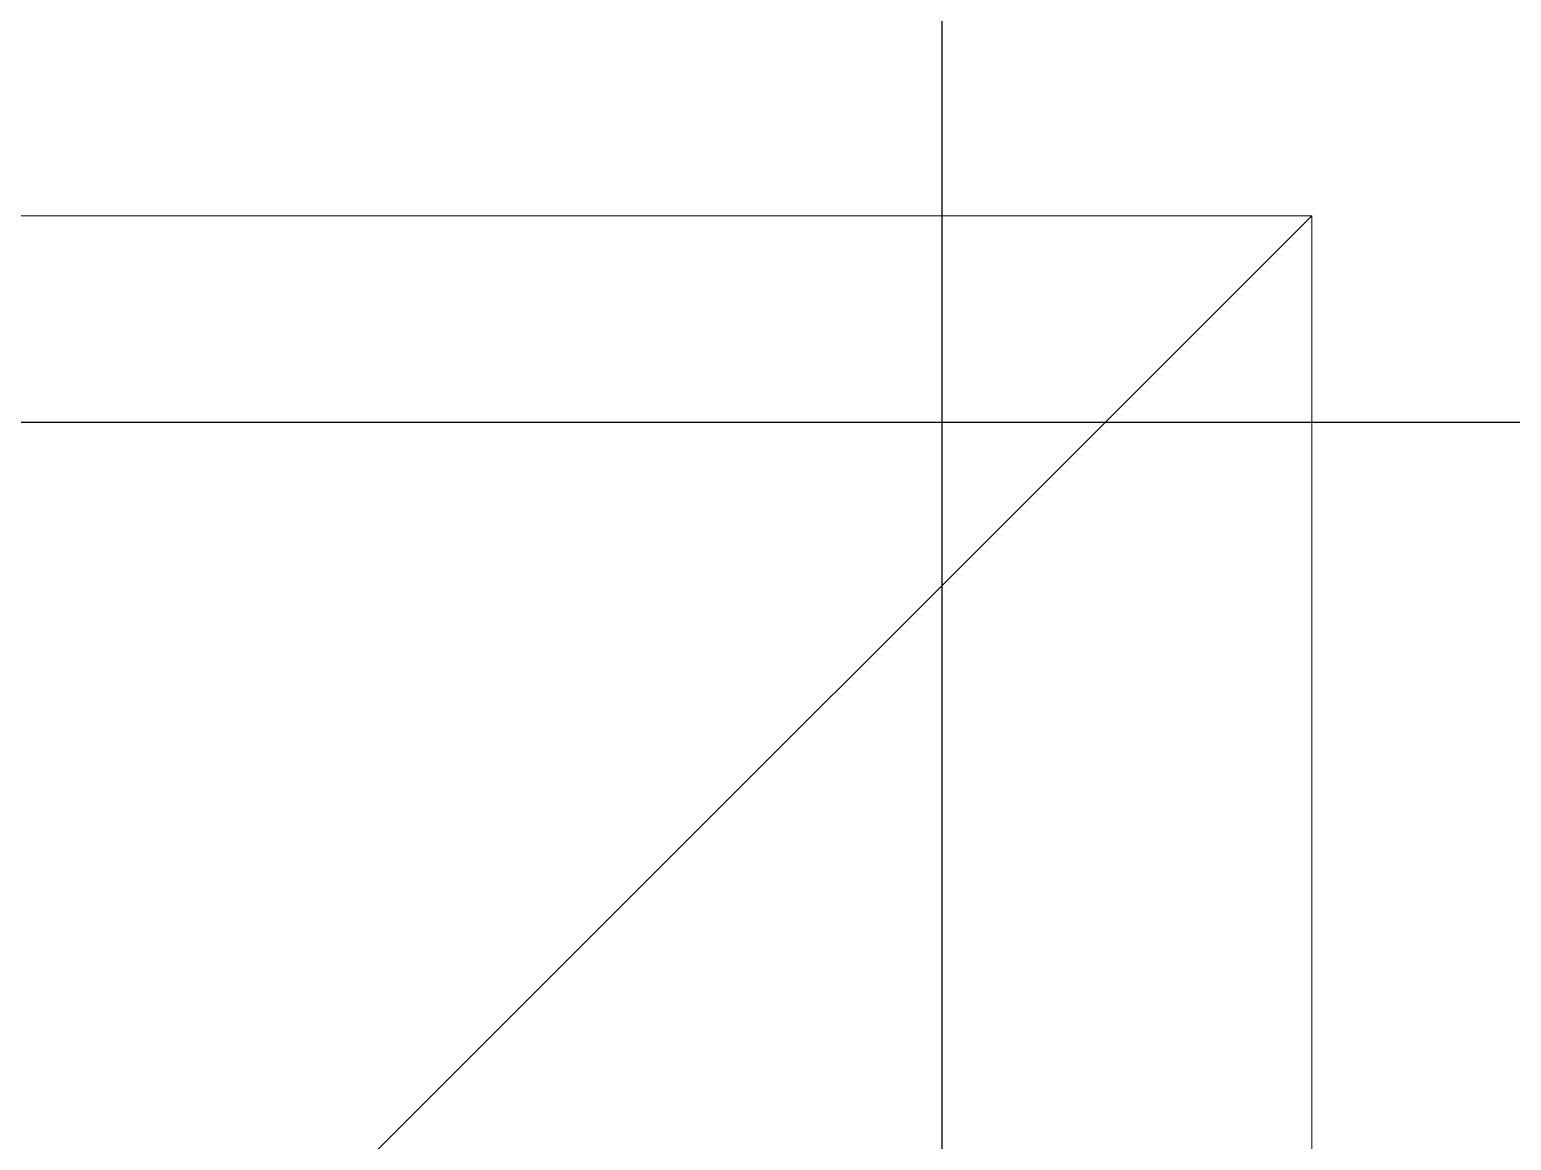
# Model space of a CAD drawing. Header units: millimetres. Extents: x -92759 to 184353, y -15225 to 86714.
# Drawn here: x 70832 to 71482, y 68210 to 68698 of the extents above; entities that cross this region are included whole.
import ezdxf

# ---------------------------------------------------------------- set-up
doc = ezdxf.new("R2010")
doc.units = ezdxf.units.MM
for name, color, linetype in [('A-PATT-CONC', 8, 'Continuous'), ('E-legend', 1, 'Continuous'), ('E-LIGHT----E', 1, 'Continuous')]:
    doc.layers.add(name, color=color, linetype=linetype)
doc.layers.add('HFI 9MM FPB', color=94, linetype='Continuous', lineweight=5)

# ---------------------------------------------------------------- blocks, each defined once
blk = doc.blocks.new('RCP_B8L2')
at = {"layer": 'A-PATT-CONC'}
h = blk.add_hatch(dxfattribs=at)
h.set_pattern_fill('ANSI37', color=256, scale=189, angle=45)
h.set_pattern_definition([(90, (-380624.3, -151102.3), (-600.075, 0), []), (180, (-380624.3, -151102.3), (-6e-14, -600.075), [])])
h.paths.add_polyline_path([(-383624.32, -151102.3), (-380624.32, -151102.3), (-380624.32, -158302.3), (-383624.32, -158302.3)])
at = {"layer": 'HFI 9MM FPB'}
h = blk.add_hatch(dxfattribs=at)
h.set_pattern_fill('ANSI33', color=256, scale=50)
h.set_pattern_definition([(45, (-581589.02, -147239), (-224.5064, 224.5064), []), (45, (-581364.5, -147239), (-224.5064, 224.5064), [158.75, -79.375])])
h.paths.add_polyline_path([(-383624.32, -151102.3), (-380624.32, -151102.3), (-380624.32, -158302.3), (-383624.32, -158302.3)], flags=16)
h.paths.add_polyline_path([(-379718.07, -150277.3), (-379718.07, -158677.3), (-380218.07, -158677.3), (-380218.07, -159127.3), (-384468.07, -159127.3), (-384468.07, -149827.3), (-382168.07, -149827.3), (-382168.07, -150277.3)])
blk = doc.blocks.new('L20')
at = {"layer": 'E-LIGHT----E', "lineweight": 5}
blk.add_line((-300, -300), (300, 300), dxfattribs=at)
blk.add_lwpolyline([(-300, -300), (300, -300), (300, 300), (-300, 300)], close=True, dxfattribs=at)
blk = doc.blocks.new('EL_B8_L2_R4')
at = {"layer": 'E-legend', "color": 0}
blk.add_blockref('L20', (-19206.25, -11025.15), dxfattribs=at)

msp = doc.modelspace()

# ---------------------------------------------------------------- block references
at = {"layer": 'A-PATT-CONC'}
msp.add_blockref('RCP_B8L2', (452619.12, 220318.54), dxfattribs=at)
at = {"layer": 'E-legend', "color": 7}
msp.add_blockref('EL_B8_L2_R4', (90301.06, 79341.24), dxfattribs=at)

doc.saveas('drawing.dxf')
